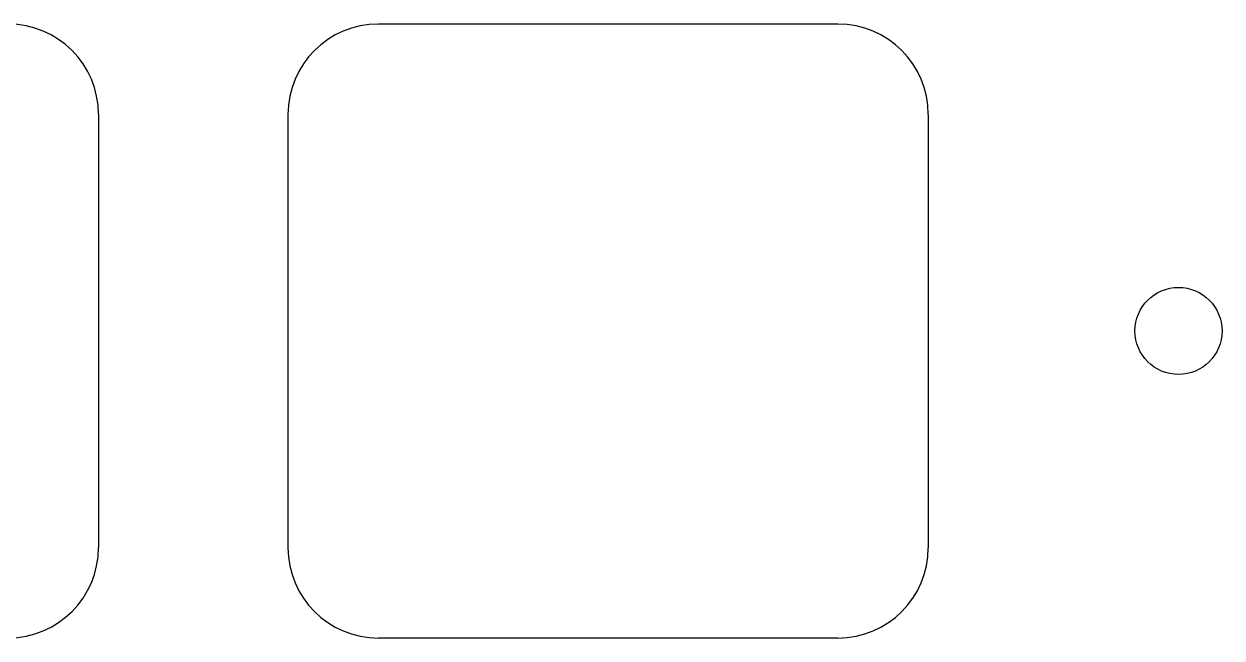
# Model space of a CAD drawing. Header units: millimetres. Extents: x -9 to 276, y -90 to 14.
# Drawn here: x 200.9 to 228.41, y -64.2 to -50.1 of the extents above; entities that cross this region are included whole.
import ezdxf

# ---------------------------------------------------------------- set-up
doc = ezdxf.new("R2010")
doc.units = ezdxf.units.MM
doc.layers.add('BLACK', color=7, linetype='CONTINUOUS')

msp = doc.modelspace()

# ---------------------------------------------------------------- linework, layer by layer
at = {"layer": 'BLACK', "linetype": 'Continuous'}
for p, q in [((219.5904, -50.1041), (209.040399, -50.1041)), ((202.61395, -52.17705), (202.61395, -62.12705)), ((206.9654, -52.1791), (206.9654, -62.129101)), ((221.6654, -52.1791), (221.6654, -62.1291)), ((219.5904, -64.2041), (209.0404, -64.2041))]:
    msp.add_line(p, q, dxfattribs=at)
at = {"layer": 'BLACK'}
msp.add_circle((227.410825, -57.15205), 1, dxfattribs=at)
for centre, radius, start, end in [((200.53895, -52.17705), 2.075, 0, 90), ((209.040404, -52.179104), 2.075004, 90.0001381, 179.9998896), ((219.5904, -52.1791), 2.075, 0, 90), ((200.53895, -62.12705), 2.075, 270, 0), ((209.040402, -62.129098), 2.075002, 180.0000828, 269.9999448), ((219.5904, -62.1291), 2.075, 270, 0)]:
    msp.add_arc(centre, radius, start, end, dxfattribs=at)

doc.saveas('drawing.dxf')
